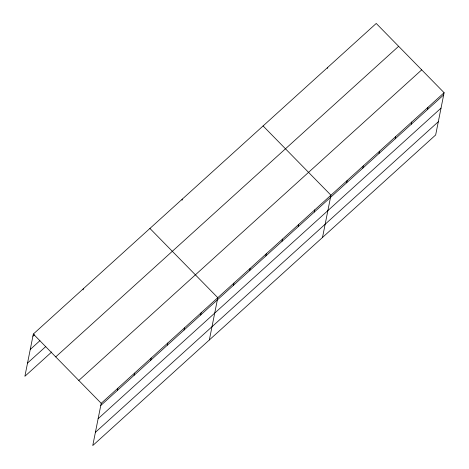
<?xml version="1.0" encoding="UTF-8"?>
<svg xmlns="http://www.w3.org/2000/svg" width="469" height="469" viewBox="0 0 469 469"><rect width="100%" height="100%" fill="white"/><g stroke="black" fill="none" stroke-linecap="round" stroke-linejoin="round"><path stroke-width="0.7" d="M444.108 92.715L101.204 403.305L92.762 445.55L435.666 134.961L444.108 92.715L376.238 23.45L33.334 334.039L24.892 376.285L51.754 351.949M83.083 289.877L83.3 288.781M117.42 390.407L117.86 388.221M134.075 375.323L134.515 373.131M182.036 200.245L182.253 199.155M150.731 360.233L151.17 358.046M167.386 345.149L167.826 342.962M184.041 330.065L184.481 327.878M200.697 314.98L201.137 312.788M209.35 339.949L217.792 297.704L149.922 228.438M233.521 285.252L233.955 283.065M249.684 270.607L250.124 268.42M265.847 255.968L266.286 253.776M282.016 241.324L282.449 239.137M327.526 68.468L327.743 67.378M298.178 226.685L298.618 224.493M314.347 212.041L314.781 209.854M322.508 237.455L330.95 195.21L263.08 125.944M346.679 182.758L347.113 180.571M362.842 168.113L363.282 165.926M379.011 153.474L379.444 151.282M395.174 138.83L395.613 136.643M411.336 124.191L411.776 121.999M427.505 109.547L427.945 107.36M32.894 336.226L34.507 334.766M30.256 349.446L39.924 340.687M27.536 363.065L45.804 346.521M55.729 356.897L398.638 46.308M78.804 380.447L421.713 69.858M100.765 405.492L443.668 94.902M98.121 418.711L441.03 108.122M95.4 432.33L438.31 121.741M33.334 334.039L101.204 403.305"/></g></svg>
